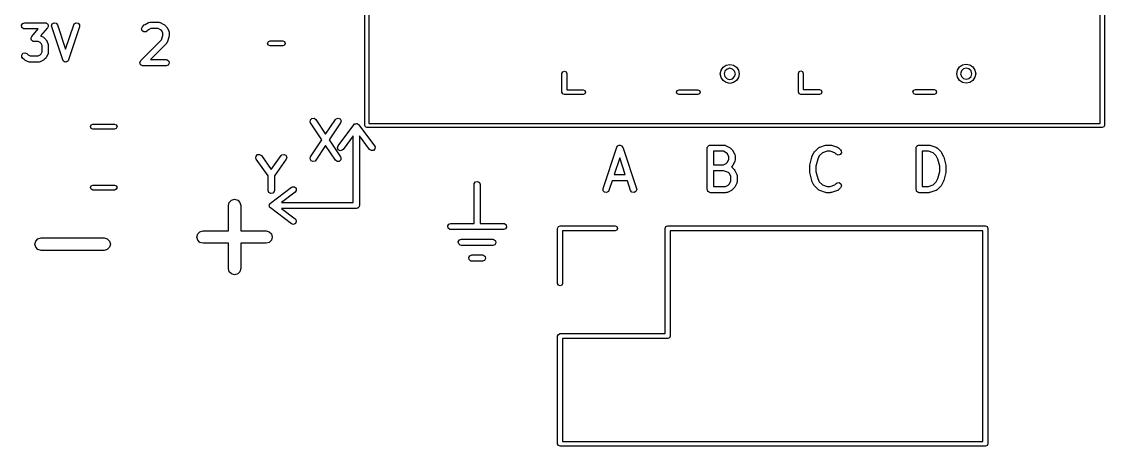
# Model space of a CAD drawing. Extents: x 128.3 to 155.1, y -62.5 to -34.4.
# Drawn here: x 128.94 to 155.12, y -62.48 to -52.23 of the extents above; entities that cross this region are included whole.
import ezdxf

# ---------------------------------------------------------------- set-up
doc = ezdxf.new("R2010")
doc.units = 0
doc.layers.add('BLACK', color=7, linetype='CONTINUOUS')

msp = doc.modelspace()

# ---------------------------------------------------------------- linework, layer by layer
at = {"layer": 'BLACK', "linetype": 'CONTINUOUS'}
for p, q in [((137.337, -34.4686), (137.337, -54.6886)), ((155.017, -54.6886), (155.017, -34.4686)), ((155.117, -34.4186), (155.117, -54.7386)), ((137.237, -54.7386), (137.237, -44.3248)), ((128.943, -52.3197), (128.968, -52.2752)), ((128.951, -52.3702), (128.943, -52.3197)), ((128.968, -52.2752), (129.016, -52.2577)), ((129.016, -52.2577), (129.512, -52.2577)), ((129.512, -52.2577), (129.523, -52.2597)), ((129.523, -52.2597), (129.526, -52.2591)), ((129.526, -52.2591), (129.529, -52.2607)), ((129.529, -52.2607), (129.537, -52.2622)), ((129.537, -52.2622), (129.553, -52.2752)), ((129.553, -52.2752), (129.57, -52.2857)), ((129.57, -52.2857), (129.572, -52.2913)), ((129.572, -52.2913), (129.577, -52.2952)), ((129.585, -52.3457), (129.575, -52.3632)), ((129.577, -52.2952), (129.58, -52.3151)), ((129.58, -52.3151), (129.587, -52.3342)), ((129.587, -52.3342), (129.584, -52.3398)), ((129.584, -52.3398), (129.585, -52.3457)), ((129.665, -52.3306), (129.684, -52.2829)), ((129.669, -52.3564), (129.665, -52.3306)), ((129.684, -52.2829), (129.729, -52.2585)), ((129.729, -52.2585), (129.779, -52.2688)), ((129.779, -52.2688), (129.811, -52.309)), ((129.811, -52.309), (130.007, -52.8955)), ((130.007, -52.8955), (130.202, -52.309)), ((130.202, -52.309), (130.215, -52.2861)), ((130.215, -52.2861), (130.258, -52.2592)), ((130.258, -52.2592), (130.309, -52.2667)), ((130.309, -52.2667), (130.343, -52.3051)), ((130.343, -52.3051), (130.345, -52.3564)), ((131.865, -52.3547), (131.908, -52.3119)), ((131.908, -52.3119), (131.927, -52.299)), ((131.927, -52.299), (131.928, -52.2978)), ((131.928, -52.2978), (132.013, -52.255)), ((132.013, -52.255), (132.038, -52.2475)), ((132.038, -52.2475), (132.043, -52.2486)), ((132.043, -52.2486), (132.047, -52.2471)), ((132.047, -52.2471), (132.261, -52.2471)), ((132.261, -52.2471), (132.287, -52.2516)), ((132.287, -52.2516), (132.29, -52.2545)), ((132.29, -52.2545), (132.295, -52.255)), ((132.295, -52.255), (132.38, -52.2978)), ((132.38, -52.2978), (132.398, -52.3112)), ((132.398, -52.3112), (132.4, -52.3119)), ((132.4, -52.3119), (132.443, -52.3547)), ((128.991, -52.4032), (128.951, -52.3702)), ((129.016, -52.4077), (128.991, -52.4032)), ((129.346, -52.4077), (129.016, -52.4077)), ((129.171, -52.6244), (129.181, -52.6069)), ((129.181, -52.6069), (129.188, -52.5881)), ((129.188, -52.5881), (129.346, -52.4077)), ((129.568, -52.3821), (129.4, -52.574)), ((129.4, -52.574), (129.469, -52.6085)), ((129.469, -52.6085), (129.487, -52.6218)), ((129.575, -52.3632), (129.568, -52.3821)), ((129.936, -53.1564), (129.669, -52.3564)), ((130.345, -52.3564), (130.078, -53.1564)), ((131.844, -52.4012), (131.865, -52.3547)), ((131.857, -52.4508), (131.844, -52.4012)), ((131.899, -52.4802), (131.857, -52.4508)), ((131.95, -52.4757), (131.899, -52.4802)), ((131.971, -52.4608), (131.95, -52.4757)), ((132.006, -52.4266), (131.971, -52.4608)), ((132.065, -52.3971), (132.006, -52.4266)), ((132.243, -52.3971), (132.065, -52.3971)), ((132.302, -52.4266), (132.243, -52.3971)), ((132.328, -52.4522), (132.302, -52.4266)), ((132.324, -52.6673), (132.358, -52.567)), ((132.358, -52.5112), (132.328, -52.4522)), ((132.358, -52.567), (132.358, -52.5112)), ((132.443, -52.3547), (132.456, -52.3731)), ((132.456, -52.3731), (132.457, -52.3742)), ((132.457, -52.3742), (132.5, -52.4599)), ((132.504, -52.6029), (132.461, -52.7315)), ((132.5, -52.4599), (132.507, -52.4849)), ((132.508, -52.5792), (132.504, -52.6013)), ((132.504, -52.6013), (132.504, -52.6029)), ((132.507, -52.4849), (132.506, -52.4893)), ((132.506, -52.4893), (132.508, -52.4935)), ((132.508, -52.4935), (132.508, -52.5792)), ((129.17, -52.6359), (129.172, -52.6303)), ((129.176, -52.655), (129.17, -52.6359)), ((129.172, -52.6303), (129.171, -52.6244)), ((129.18, -52.675), (129.176, -52.655)), ((129.185, -52.6788), (129.18, -52.675)), ((129.187, -52.6845), (129.185, -52.6788)), ((129.204, -52.6949), (129.187, -52.6845)), ((129.219, -52.7079), (129.204, -52.6949)), ((129.228, -52.7094), (129.219, -52.7079)), ((129.23, -52.711), (129.228, -52.7094)), ((129.234, -52.7105), (129.23, -52.711)), ((129.245, -52.7125), (129.234, -52.7105)), ((129.342, -52.7125), (129.245, -52.7125)), ((129.391, -52.7372), (129.342, -52.7125)), ((129.412, -52.7581), (129.391, -52.7372)), ((129.437, -52.8075), (129.412, -52.7581)), ((129.437, -52.9626), (129.437, -52.8075)), ((129.487, -52.6218), (129.488, -52.6225)), ((129.488, -52.6225), (129.527, -52.6606)), ((129.527, -52.6606), (129.539, -52.679)), ((129.539, -52.679), (129.541, -52.6801)), ((129.541, -52.6801), (129.579, -52.7563)), ((129.579, -52.7563), (129.586, -52.7813)), ((129.586, -52.7813), (129.585, -52.7856)), ((129.585, -52.7856), (129.587, -52.7898)), ((129.587, -52.7898), (129.587, -52.9803)), ((131.822, -53.169), (132.324, -52.6673)), ((132.443, -52.7608), (132.057, -53.1471)), ((132.445, -52.7567), (132.443, -52.7608)), ((132.448, -52.7544), (132.445, -52.7567)), ((132.461, -52.7315), (132.448, -52.7544)), ((134.889, -52.7548), (134.907, -52.7124)), ((134.907, -52.7972), (134.889, -52.7548)), ((134.907, -52.7124), (134.949, -52.6948)), ((134.949, -52.8148), (134.907, -52.7972)), ((134.949, -52.6948), (135.256, -52.6948)), ((135.256, -52.8148), (134.949, -52.8148)), ((135.256, -52.6948), (135.299, -52.7124)), ((135.299, -52.7972), (135.256, -52.8148)), ((135.299, -52.7124), (135.316, -52.7548)), ((135.316, -52.7548), (135.299, -52.7972)), ((128.944, -53.0371), (128.973, -52.9951)), ((128.948, -53.0882), (128.944, -53.0371)), ((128.963, -53.1095), (128.948, -53.0882)), ((129.001, -53.1476), (128.963, -53.1095)), ((128.973, -52.9951), (129.023, -52.9818)), ((129.023, -52.9818), (129.069, -53.0035)), ((129.069, -53.0035), (129.099, -53.033)), ((129.099, -53.033), (129.148, -53.0577)), ((129.148, -53.0577), (129.342, -53.0577)), ((129.342, -53.0577), (129.391, -53.033)), ((129.391, -53.033), (129.412, -53.0121)), ((129.412, -53.0121), (129.437, -52.9626)), ((129.527, -53.1095), (129.488, -53.1476)), ((129.541, -53.09), (129.527, -53.1081)), ((129.527, -53.1081), (129.527, -53.1095)), ((129.579, -53.0139), (129.541, -53.09)), ((129.582, -53.006), (129.579, -53.0094)), ((129.579, -53.0094), (129.579, -53.0139)), ((129.587, -52.9803), (129.582, -53.006)), ((129.003, -53.1483), (129.001, -53.1476)), ((129.021, -53.1617), (129.003, -53.1483)), ((129.097, -53.1998), (129.021, -53.1617)), ((129.102, -53.2003), (129.097, -53.1998)), ((129.105, -53.2032), (129.102, -53.2003)), ((129.131, -53.2077), (129.105, -53.2032)), ((129.359, -53.2077), (129.131, -53.2077)), ((129.363, -53.2062), (129.359, -53.2077)), ((129.368, -53.2072), (129.363, -53.2062)), ((129.393, -53.1998), (129.368, -53.2072)), ((129.469, -53.1617), (129.393, -53.1998)), ((129.47, -53.1605), (129.469, -53.1617)), ((129.488, -53.1476), (129.47, -53.1605)), ((129.937, -53.1581), (129.936, -53.1564)), ((129.937, -53.1603), (129.937, -53.1581)), ((129.953, -53.178), (129.937, -53.1603)), ((129.968, -53.1966), (129.953, -53.178)), ((129.97, -53.197), (129.968, -53.1966)), ((129.971, -53.1986), (129.97, -53.197)), ((129.995, -53.2021), (129.971, -53.1986)), ((130.018, -53.2069), (129.995, -53.2021)), ((130.02, -53.2059), (130.018, -53.2069)), ((130.022, -53.2062), (130.02, -53.2059)), ((130.042, -53.1938), (130.022, -53.2062)), ((130.063, -53.1825), (130.042, -53.1938)), ((130.064, -53.1804), (130.063, -53.1825)), ((130.066, -53.1793), (130.064, -53.1804)), ((130.078, -53.1564), (130.066, -53.1793)), ((131.801, -53.2155), (131.802, -53.2124)), ((131.807, -53.2373), (131.801, -53.2155)), ((131.802, -53.209), (131.813, -53.1895)), ((131.802, -53.2124), (131.802, -53.209)), ((131.811, -53.2596), (131.807, -53.2373)), ((131.813, -53.2618), (131.811, -53.2596)), ((131.813, -53.1895), (131.822, -53.169)), ((131.814, -53.2651), (131.813, -53.2618)), ((131.833, -53.278), (131.814, -53.2651)), ((131.85, -53.2925), (131.833, -53.278)), ((131.854, -53.2933), (131.85, -53.2925)), ((131.856, -53.2945), (131.854, -53.2933)), ((131.859, -53.2942), (131.856, -53.2945)), ((131.875, -53.2971), (131.859, -53.2942)), ((132.433, -53.2971), (131.875, -53.2971)), ((132.057, -53.1471), (132.433, -53.1471)), ((132.433, -53.1471), (132.458, -53.1516)), ((132.481, -53.2795), (132.433, -53.2971)), ((132.458, -53.1516), (132.498, -53.1846)), ((132.506, -53.2351), (132.481, -53.2795)), ((132.498, -53.1846), (132.506, -53.2351)), ((145.85, -53.4039), (145.9, -53.3294)), ((145.9, -53.3294), (145.975, -53.2797)), ((145.996, -53.3756), (145.946, -53.4247)), ((145.975, -53.2797), (146.063, -53.2622)), ((146.063, -53.3576), (145.996, -53.3756)), ((146.063, -53.2622), (146.15, -53.2797)), ((146.13, -53.3756), (146.063, -53.3576)), ((146.179, -53.4247), (146.13, -53.3756)), ((146.15, -53.2797), (146.225, -53.3294)), ((146.225, -53.3294), (146.275, -53.4039)), ((151.565, -53.3995), (151.615, -53.325)), ((151.615, -53.325), (151.69, -53.2752)), ((151.711, -53.3712), (151.661, -53.4203)), ((151.69, -53.2752), (151.778, -53.2578)), ((151.778, -53.3532), (151.711, -53.3712)), ((151.778, -53.2578), (151.865, -53.2752)), ((151.845, -53.3712), (151.778, -53.3532)), ((151.894, -53.4203), (151.845, -53.3712)), ((151.865, -53.2752), (151.94, -53.325)), ((151.94, -53.325), (151.99, -53.3995)), ((142.005, -53.4834), (142.023, -53.441)), ((142.005, -53.9334), (142.005, -53.4834)), ((142.023, -53.441), (142.065, -53.4234)), ((142.065, -53.4234), (142.107, -53.441)), ((142.107, -53.441), (142.125, -53.4834)), ((142.125, -53.4834), (142.125, -53.8734)), ((145.833, -53.4918), (145.85, -53.4039)), ((145.85, -53.5797), (145.833, -53.4918)), ((145.9, -53.6542), (145.85, -53.5797)), ((145.975, -53.7039), (145.9, -53.6542)), ((145.946, -53.4247), (145.928, -53.4918)), ((145.928, -53.4918), (145.946, -53.5589)), ((145.946, -53.5589), (145.996, -53.608)), ((145.996, -53.608), (146.063, -53.626)), ((146.063, -53.626), (146.13, -53.608)), ((146.13, -53.608), (146.179, -53.5589)), ((146.225, -53.6542), (146.15, -53.7039)), ((146.197, -53.4918), (146.179, -53.4247)), ((146.179, -53.5589), (146.197, -53.4918)), ((146.275, -53.5797), (146.225, -53.6542)), ((146.275, -53.4039), (146.292, -53.4918)), ((146.292, -53.4918), (146.275, -53.5797)), ((147.72, -53.479), (147.738, -53.4365)), ((147.72, -53.929), (147.72, -53.479)), ((147.738, -53.4365), (147.78, -53.419)), ((147.78, -53.419), (147.822, -53.4365)), ((147.822, -53.4365), (147.84, -53.479)), ((147.84, -53.479), (147.84, -53.869)), ((151.548, -53.4874), (151.565, -53.3995)), ((151.565, -53.5752), (151.548, -53.4874)), ((151.615, -53.6497), (151.565, -53.5752)), ((151.69, -53.6995), (151.615, -53.6497)), ((151.661, -53.4203), (151.643, -53.4874)), ((151.643, -53.4874), (151.661, -53.5545)), ((151.661, -53.5545), (151.711, -53.6036)), ((151.711, -53.6036), (151.778, -53.6216)), ((151.778, -53.6216), (151.845, -53.6036)), ((151.845, -53.6036), (151.894, -53.5545)), ((151.94, -53.6497), (151.865, -53.6995)), ((151.912, -53.4874), (151.894, -53.4203)), ((151.894, -53.5545), (151.912, -53.4874)), ((151.99, -53.5752), (151.94, -53.6497)), ((151.99, -53.3995), (152.007, -53.4874)), ((152.007, -53.4874), (151.99, -53.5752)), ((142.125, -53.8734), (142.515, -53.8734)), ((142.515, -53.8734), (142.557, -53.891)), ((142.557, -53.891), (142.575, -53.9334)), ((144.775, -53.9334), (144.793, -53.891)), ((144.793, -53.891), (144.835, -53.8734)), ((144.835, -53.8734), (145.285, -53.8734)), ((145.285, -53.8734), (145.327, -53.891)), ((145.327, -53.891), (145.345, -53.9334)), ((146.063, -53.7214), (145.975, -53.7039)), ((146.15, -53.7039), (146.063, -53.7214)), ((147.84, -53.869), (148.23, -53.869)), ((148.23, -53.869), (148.272, -53.8865)), ((148.272, -53.8865), (148.29, -53.929)), ((150.49, -53.929), (150.508, -53.8865)), ((150.508, -53.8865), (150.55, -53.869)), ((150.55, -53.869), (151, -53.869)), ((151, -53.869), (151.042, -53.8865)), ((151.042, -53.8865), (151.06, -53.929)), ((151.778, -53.717), (151.69, -53.6995)), ((151.865, -53.6995), (151.778, -53.717)), ((142.023, -53.9758), (142.005, -53.9334)), ((142.065, -53.9934), (142.023, -53.9758)), ((142.515, -53.9934), (142.065, -53.9934)), ((142.557, -53.9758), (142.515, -53.9934)), ((142.575, -53.9334), (142.557, -53.9758)), ((144.793, -53.9758), (144.775, -53.9334)), ((144.835, -53.9934), (144.793, -53.9758)), ((145.285, -53.9934), (144.835, -53.9934)), ((145.327, -53.9758), (145.285, -53.9934)), ((145.345, -53.9334), (145.327, -53.9758)), ((147.738, -53.9714), (147.72, -53.929)), ((147.78, -53.989), (147.738, -53.9714)), ((148.23, -53.989), (147.78, -53.989)), ((148.272, -53.9714), (148.23, -53.989)), ((148.29, -53.929), (148.272, -53.9714)), ((150.508, -53.9714), (150.49, -53.929)), ((150.55, -53.989), (150.508, -53.9714)), ((151, -53.989), (150.55, -53.989)), ((151.042, -53.9714), (151, -53.989)), ((151.06, -53.929), (151.042, -53.9714)), ((135.917, -54.6528), (135.923, -54.6018)), ((135.928, -54.6767), (135.917, -54.6528)), ((135.923, -54.6018), (135.96, -54.5664)), ((136.2, -55.0851), (135.928, -54.6767)), ((135.96, -54.5664), (136.011, -54.5631)), ((136.011, -54.5631), (136.053, -54.5935)), ((136.053, -54.5935), (136.29, -54.9498)), ((136.29, -54.9498), (136.528, -54.5935)), ((136.653, -54.6767), (136.38, -55.0851)), ((136.528, -54.5935), (136.546, -54.5746)), ((136.546, -54.5746), (136.595, -54.5602)), ((136.595, -54.5602), (136.642, -54.5808)), ((136.642, -54.5808), (136.665, -54.6268)), ((136.665, -54.6268), (136.653, -54.6767)), ((136.973, -54.719), (136.992, -54.7012)), ((136.992, -54.7012), (136.994, -54.7007)), ((136.994, -54.7007), (136.995, -54.699)), ((136.995, -54.699), (136.998, -54.6987)), ((136.998, -54.6987), (136.999, -54.6971)), ((136.999, -54.6971), (137.021, -54.6945)), ((137.021, -54.6945), (137.042, -54.6895)), ((137.042, -54.6895), (137.044, -54.6905)), ((137.044, -54.6905), (137.046, -54.6901)), ((137.046, -54.6901), (137.048, -54.6912)), ((137.048, -54.6912), (137.05, -54.691)), ((137.05, -54.691), (137.068, -54.7029)), ((137.068, -54.7029), (137.088, -54.7127)), ((137.337, -54.6886), (155.017, -54.6886)), ((130.606, -54.7656), (130.623, -54.7232)), ((130.623, -54.808), (130.606, -54.7656)), ((130.623, -54.7232), (130.666, -54.7056)), ((130.666, -54.8256), (130.623, -54.808)), ((130.666, -54.7056), (131.188, -54.7056)), ((131.188, -54.8256), (130.666, -54.8256)), ((131.188, -54.7056), (131.23, -54.7232)), ((131.23, -54.808), (131.188, -54.8256)), ((131.23, -54.7232), (131.248, -54.7656)), ((131.248, -54.7656), (131.23, -54.808)), ((136.592, -55.227), (136.973, -54.719)), ((137.088, -54.7127), (137.089, -54.7147)), ((137.089, -54.7147), (137.09, -54.7158)), ((137.09, -54.7158), (137.091, -54.7178)), ((137.091, -54.7178), (137.093, -54.719)), ((137.093, -54.719), (137.474, -55.227)), ((137.252, -54.774), (137.237, -54.7386)), ((137.287, -54.7886), (137.252, -54.774)), ((155.067, -54.7886), (137.287, -54.7886)), ((155.102, -54.774), (155.067, -54.7886)), ((155.117, -54.7386), (155.102, -54.774)), ((135.928, -55.4935), (136.2, -55.0851)), ((136.29, -55.2203), (136.053, -55.5767)), ((136.528, -55.5767), (136.29, -55.2203)), ((136.38, -55.0851), (136.653, -55.4935)), ((136.577, -55.2761), (136.592, -55.227)), ((136.958, -54.989), (136.712, -55.317)), ((136.958, -56.594), (136.958, -54.989)), ((137.354, -55.317), (137.108, -54.989)), ((137.108, -54.989), (137.108, -56.669)), ((137.474, -55.227), (137.486, -55.2502)), ((143.346, -55.2351), (143.367, -55.2238)), ((143.367, -55.2238), (143.387, -55.2113)), ((143.387, -55.2113), (143.389, -55.2117)), ((143.389, -55.2117), (143.391, -55.2106)), ((143.391, -55.2106), (143.414, -55.2154)), ((143.414, -55.2154), (143.438, -55.2189)), ((143.438, -55.2189), (143.439, -55.2205)), ((143.439, -55.2205), (143.442, -55.2209)), ((143.442, -55.2209), (143.456, -55.2395)), ((145.545, -55.2274), (145.551, -55.2251)), ((145.551, -55.2251), (145.555, -55.2199)), ((145.555, -55.2199), (145.574, -55.2165)), ((145.574, -55.2165), (145.593, -55.2098)), ((145.593, -55.2098), (145.926, -55.2098)), ((145.926, -55.2098), (145.952, -55.2143)), ((145.952, -55.2143), (145.955, -55.2172)), ((145.955, -55.2172), (145.96, -55.2177)), ((145.96, -55.2177), (146.055, -55.2654)), ((148.236, -55.2613), (148.379, -55.2137)), ((148.379, -55.2137), (148.401, -55.2104)), ((148.401, -55.2104), (148.402, -55.2098)), ((148.402, -55.2098), (148.497, -55.2098)), ((148.497, -55.2098), (148.52, -55.2137)), ((148.52, -55.2137), (148.521, -55.2137)), ((148.521, -55.2137), (148.664, -55.2613)), ((150.592, -55.2274), (150.599, -55.2251)), ((150.599, -55.2251), (150.603, -55.2199)), ((150.603, -55.2199), (150.622, -55.2165)), ((150.622, -55.2165), (150.64, -55.2098)), ((150.64, -55.2098), (150.878, -55.2098)), ((150.878, -55.2098), (150.901, -55.2137)), ((150.901, -55.2137), (150.902, -55.2137)), ((150.902, -55.2137), (151.045, -55.2613)), ((134.605, -55.5295), (134.609, -55.4783)), ((134.609, -55.4783), (134.645, -55.4417)), ((134.645, -55.4417), (134.696, -55.4367)), ((134.696, -55.4367), (134.738, -55.4656)), ((134.738, -55.4656), (134.977, -55.7995)), ((134.977, -55.7995), (135.216, -55.4656)), ((135.216, -55.4656), (135.235, -55.4474)), ((135.235, -55.4474), (135.285, -55.4347)), ((135.285, -55.4347), (135.331, -55.4568)), ((135.331, -55.4568), (135.352, -55.5035)), ((136.597, -55.3233), (136.577, -55.2761)), ((136.643, -55.3465), (136.597, -55.3233)), ((136.693, -55.3348), (136.643, -55.3465)), ((136.712, -55.317), (136.693, -55.3348)), ((137.397, -55.345), (137.354, -55.317)), ((137.448, -55.3389), (137.397, -55.345)), ((137.483, -55.3015), (137.448, -55.3389)), ((137.486, -55.2502), (137.483, -55.3015)), ((142.998, -56.2611), (143.331, -55.2611)), ((143.331, -55.2611), (143.344, -55.2382)), ((143.344, -55.2382), (143.345, -55.2371)), ((143.345, -55.2371), (143.346, -55.2351)), ((143.456, -55.2395), (143.472, -55.2573)), ((143.472, -55.2573), (143.472, -55.2594)), ((143.472, -55.2594), (143.473, -55.2611)), ((143.473, -55.2611), (143.807, -56.2611)), ((145.518, -55.2848), (145.519, -55.2751)), ((145.518, -56.2848), (145.518, -55.2848)), ((145.519, -55.2718), (145.521, -55.2689)), ((145.519, -55.2751), (145.519, -55.2718)), ((145.521, -55.2689), (145.522, -55.2592)), ((145.522, -55.2592), (145.535, -55.2442)), ((145.535, -55.2442), (145.545, -55.2274)), ((145.908, -55.3598), (145.668, -55.3598)), ((145.668, -55.3598), (145.668, -55.686)), ((145.977, -55.3941), (145.908, -55.3598)), ((146.007, -55.4245), (145.977, -55.3941)), ((146.042, -55.493), (146.007, -55.4245)), ((146.055, -55.2654), (146.073, -55.2787)), ((146.073, -55.2787), (146.074, -55.2794)), ((146.074, -55.2794), (146.122, -55.327)), ((146.122, -55.327), (146.135, -55.3454)), ((146.135, -55.3454), (146.136, -55.3465)), ((146.136, -55.3465), (146.184, -55.4418)), ((146.184, -55.4418), (146.191, -55.4667)), ((146.191, -55.4667), (146.19, -55.4711)), ((146.19, -55.4711), (146.192, -55.4753)), ((146.192, -55.4753), (146.192, -55.5705)), ((148.049, -55.4894), (148.097, -55.3941)), ((148.097, -55.3941), (148.11, -55.3761)), ((148.11, -55.3761), (148.111, -55.3746)), ((148.111, -55.3746), (148.206, -55.2794)), ((148.226, -55.4721), (148.187, -55.5491)), ((148.206, -55.2794), (148.228, -55.2645)), ((148.3, -55.398), (148.226, -55.4721)), ((148.228, -55.2645), (148.232, -55.2641)), ((148.232, -55.2641), (148.236, -55.2613)), ((148.414, -55.3598), (148.3, -55.398)), ((148.485, -55.3598), (148.414, -55.3598)), ((148.6, -55.398), (148.485, -55.3598)), ((148.635, -55.4331), (148.6, -55.398)), ((148.681, -55.4548), (148.635, -55.4331)), ((148.664, -55.2613), (148.687, -55.2737)), ((148.731, -55.4415), (148.681, -55.4548)), ((148.687, -55.2737), (148.689, -55.2775)), ((148.689, -55.2775), (148.693, -55.2794)), ((148.693, -55.2794), (148.741, -55.327)), ((148.76, -55.3995), (148.731, -55.4415)), ((148.741, -55.327), (148.756, -55.3484)), ((148.756, -55.3484), (148.76, -55.3995)), ((150.565, -55.2848), (150.567, -55.2751)), ((150.565, -56.2848), (150.565, -55.2848)), ((150.566, -55.2718), (150.568, -55.2689)), ((150.567, -55.2751), (150.566, -55.2718)), ((150.568, -55.2689), (150.57, -55.2592)), ((150.57, -55.2592), (150.582, -55.2442)), ((150.582, -55.2442), (150.592, -55.2274)), ((150.866, -55.3598), (150.715, -55.3598)), ((150.715, -55.3598), (150.715, -56.2098)), ((150.981, -55.398), (150.866, -55.3598)), ((151.055, -55.4721), (150.981, -55.398)), ((151.045, -55.2613), (151.068, -55.2737)), ((151.093, -55.5491), (151.055, -55.4721)), ((151.068, -55.2737), (151.07, -55.2775)), ((151.07, -55.2775), (151.074, -55.2794)), ((151.074, -55.2794), (151.17, -55.3746)), ((151.17, -55.3746), (151.182, -55.393)), ((151.182, -55.393), (151.184, -55.3941)), ((151.184, -55.3941), (151.231, -55.4894)), ((134.616, -55.553), (134.605, -55.5295)), ((134.902, -55.9524), (134.616, -55.553)), ((135.338, -55.553), (135.052, -55.9524)), ((135.352, -55.5035), (135.338, -55.553)), ((135.916, -55.5433), (135.928, -55.4935)), ((135.938, -55.5893), (135.916, -55.5433)), ((135.985, -55.6099), (135.938, -55.5893)), ((136.035, -55.5955), (135.985, -55.6099)), ((136.053, -55.5767), (136.035, -55.5955)), ((136.569, -55.607), (136.528, -55.5767)), ((136.62, -55.6037), (136.569, -55.607)), ((136.657, -55.5683), (136.62, -55.6037)), ((136.653, -55.4935), (136.663, -55.5173)), ((136.663, -55.5173), (136.657, -55.5683)), ((143.402, -55.522), (143.268, -55.9241)), ((143.536, -55.9241), (143.402, -55.522)), ((145.668, -55.686), (145.908, -55.686)), ((145.908, -55.686), (145.977, -55.6518)), ((145.977, -55.6518), (146.007, -55.6213)), ((146.007, -55.6213), (146.042, -55.5528)), ((146.042, -55.5528), (146.042, -55.493)), ((146.122, -55.7188), (146.1, -55.7412)), ((146.1, -55.7412), (146.116, -55.7499)), ((146.116, -55.7499), (146.118, -55.7537)), ((146.123, -55.7173), (146.122, -55.7188)), ((146.136, -55.6993), (146.123, -55.7173)), ((146.184, -55.6041), (146.136, -55.6993)), ((146.187, -55.5962), (146.184, -55.5996)), ((146.184, -55.5996), (146.184, -55.6041)), ((146.192, -55.5705), (146.187, -55.5962)), ((147.994, -55.7134), (147.997, -55.6986)), ((147.994, -55.8562), (147.994, -55.7134)), ((147.996, -55.6952), (148.044, -55.5047)), ((147.997, -55.6986), (147.996, -55.6952)), ((148.044, -55.5047), (148.049, -55.4929)), ((148.049, -55.4929), (148.049, -55.4894)), ((148.187, -55.5491), (148.144, -55.7226)), ((148.144, -55.7226), (148.144, -55.847)), ((151.137, -55.7226), (151.093, -55.5491)), ((151.137, -55.847), (151.137, -55.7226)), ((151.231, -55.4894), (151.235, -55.5018)), ((151.235, -55.5018), (151.237, -55.5047)), ((151.237, -55.5047), (151.285, -55.6952)), ((151.285, -55.6952), (151.286, -55.7101)), ((151.286, -55.7101), (151.287, -55.7134)), ((151.287, -55.7134), (151.287, -55.8562)), ((134.902, -56.3093), (134.902, -55.9524)), ((135.052, -55.9524), (135.052, -56.3093)), ((143.268, -55.9241), (143.536, -55.9241)), ((145.914, -55.836), (145.668, -55.836)), ((145.668, -55.836), (145.668, -56.2098)), ((146.028, -55.8742), (145.914, -55.836)), ((146.055, -55.9007), (146.028, -55.8742)), ((146.089, -55.9692), (146.055, -55.9007)), ((146.089, -56.0766), (146.089, -55.9692)), ((146.118, -55.7537), (146.122, -55.7556)), ((146.122, -55.7556), (146.17, -55.8032)), ((146.17, -55.8032), (146.182, -55.8216)), ((146.182, -55.8216), (146.184, -55.8227)), ((146.184, -55.8227), (146.231, -55.9179)), ((146.231, -55.9179), (146.239, -55.9429)), ((146.239, -55.9429), (146.238, -55.9473)), ((146.238, -55.9473), (146.239, -55.9515)), ((146.239, -55.9515), (146.239, -56.0943)), ((147.995, -55.8595), (147.994, -55.8562)), ((147.996, -55.8744), (147.995, -55.8595)), ((148.044, -56.0649), (147.996, -55.8744)), ((148.144, -55.847), (148.187, -56.0205)), ((151.093, -56.0205), (151.137, -55.847)), ((151.285, -55.8744), (151.237, -56.0649)), ((151.287, -55.8562), (151.284, -55.871)), ((151.284, -55.871), (151.285, -55.8744)), ((130.606, -56.2356), (130.623, -56.1932)), ((130.623, -56.278), (130.606, -56.2356)), ((130.623, -56.1932), (130.666, -56.1756)), ((130.666, -56.1756), (131.188, -56.1756)), ((131.188, -56.1756), (131.23, -56.1932)), ((131.23, -56.1932), (131.248, -56.2356)), ((131.248, -56.2356), (131.23, -56.278)), ((134.956, -56.609), (135.464, -56.228)), ((135.464, -56.228), (135.487, -56.2162)), ((135.487, -56.2162), (135.538, -56.219)), ((135.538, -56.219), (135.576, -56.2541)), ((135.576, -56.2541), (135.582, -56.305)), ((139.879, -56.161), (139.884, -56.1353)), ((139.879, -57.102), (139.879, -56.161)), ((139.884, -56.1353), (139.916, -56.096)), ((139.916, -56.096), (139.967, -56.0871)), ((139.967, -56.0871), (140.011, -56.1128)), ((140.011, -56.1128), (140.029, -56.161)), ((140.029, -56.161), (140.029, -57.102)), ((142.999, -56.3124), (142.998, -56.2611)), ((143.218, -56.0741), (143.14, -56.3085)), ((143.586, -56.0741), (143.218, -56.0741)), ((143.664, -56.3085), (143.586, -56.0741)), ((143.807, -56.2611), (143.811, -56.2869)), ((145.668, -56.2098), (145.956, -56.2098)), ((145.956, -56.2098), (146.024, -56.1756)), ((146.024, -56.1756), (146.055, -56.1452)), ((146.055, -56.1452), (146.089, -56.0766)), ((146.17, -56.2426), (146.122, -56.2902)), ((146.184, -56.2231), (146.17, -56.2411)), ((146.17, -56.2411), (146.17, -56.2426)), ((146.231, -56.1279), (146.184, -56.2231)), ((146.232, -56.1234), (146.231, -56.1279)), ((146.235, -56.12), (146.232, -56.1234)), ((146.239, -56.0943), (146.235, -56.12)), ((148.046, -56.0679), (148.044, -56.0649)), ((148.049, -56.0803), (148.046, -56.0679)), ((148.097, -56.1755), (148.049, -56.0803)), ((148.098, -56.1766), (148.097, -56.1755)), ((148.111, -56.195), (148.098, -56.1766)), ((148.206, -56.2902), (148.111, -56.195)), ((148.187, -56.0205), (148.226, -56.0975)), ((148.226, -56.0975), (148.3, -56.1716)), ((148.3, -56.1716), (148.414, -56.2098)), ((148.414, -56.2098), (148.485, -56.2098)), ((148.485, -56.2098), (148.6, -56.1716)), ((148.6, -56.1716), (148.635, -56.1365)), ((148.635, -56.1365), (148.656, -56.1216)), ((148.656, -56.1216), (148.707, -56.1171)), ((148.741, -56.2426), (148.693, -56.2902)), ((148.707, -56.1171), (148.749, -56.1466)), ((148.763, -56.1961), (148.741, -56.2426)), ((148.749, -56.1466), (148.763, -56.1961)), ((150.715, -56.2098), (150.866, -56.2098)), ((150.866, -56.2098), (150.981, -56.1716)), ((150.981, -56.1716), (151.055, -56.0975)), ((151.055, -56.0975), (151.093, -56.0205)), ((151.17, -56.195), (151.074, -56.2902)), ((151.184, -56.1755), (151.17, -56.1935)), ((151.17, -56.1935), (151.17, -56.195)), ((151.231, -56.0803), (151.184, -56.1755)), ((151.232, -56.0767), (151.231, -56.0803)), ((151.237, -56.0649), (151.232, -56.0767)), ((130.666, -56.2956), (130.623, -56.278)), ((131.188, -56.2956), (130.666, -56.2956)), ((131.23, -56.278), (131.188, -56.2956)), ((134.016, -56.5392), (134.091, -56.5191)), ((134.091, -56.5191), (134.166, -56.5392)), ((134.92, -56.3575), (134.902, -56.3093)), ((134.964, -56.3832), (134.92, -56.3575)), ((135.015, -56.3742), (134.964, -56.3832)), ((135.048, -56.3349), (135.015, -56.3742)), ((135.052, -56.3093), (135.048, -56.3349)), ((135.554, -56.348), (135.226, -56.594)), ((135.582, -56.305), (135.554, -56.348)), ((143.033, -56.3508), (142.999, -56.3124)), ((143.084, -56.3583), (143.033, -56.3508)), ((143.128, -56.3314), (143.084, -56.3583)), ((143.14, -56.3085), (143.128, -56.3314)), ((143.696, -56.3487), (143.664, -56.3085)), ((143.747, -56.359), (143.696, -56.3487)), ((143.792, -56.3346), (143.747, -56.359)), ((143.811, -56.2869), (143.792, -56.3346)), ((145.524, -56.3031), (145.518, -56.2848)), ((145.528, -56.3223), (145.524, -56.3031)), ((145.533, -56.3267), (145.528, -56.3223)), ((145.535, -56.333), (145.533, -56.3267)), ((145.552, -56.3428), (145.535, -56.333)), ((145.567, -56.3553), (145.552, -56.3428)), ((145.577, -56.357), (145.567, -56.3553)), ((145.58, -56.3587), (145.577, -56.357)), ((145.583, -56.3581), (145.58, -56.3587)), ((145.593, -56.3598), (145.583, -56.3581)), ((145.974, -56.3598), (145.593, -56.3598)), ((145.978, -56.3583), (145.974, -56.3598)), ((145.982, -56.3593), (145.978, -56.3583)), ((146.007, -56.3519), (145.982, -56.3593)), ((146.102, -56.3043), (146.007, -56.3519)), ((146.104, -56.3031), (146.102, -56.3043)), ((146.122, -56.2902), (146.104, -56.3031)), ((148.21, -56.2921), (148.206, -56.2902)), ((148.213, -56.2959), (148.21, -56.2921)), ((148.236, -56.3084), (148.213, -56.2959)), ((148.379, -56.356), (148.236, -56.3084)), ((148.38, -56.3559), (148.379, -56.356)), ((148.402, -56.3598), (148.38, -56.3559)), ((148.497, -56.3598), (148.402, -56.3598)), ((148.499, -56.3593), (148.497, -56.3598)), ((148.521, -56.356), (148.499, -56.3593)), ((148.664, -56.3084), (148.521, -56.356)), ((148.668, -56.3056), (148.664, -56.3084)), ((148.672, -56.3052), (148.668, -56.3056)), ((148.693, -56.2902), (148.672, -56.3052)), ((150.572, -56.3031), (150.565, -56.2848)), ((150.575, -56.3223), (150.572, -56.3031)), ((150.581, -56.3267), (150.575, -56.3223)), ((150.583, -56.333), (150.581, -56.3267)), ((150.6, -56.3428), (150.583, -56.333)), ((150.615, -56.3553), (150.6, -56.3428)), ((150.624, -56.357), (150.615, -56.3553)), ((150.627, -56.3587), (150.624, -56.357)), ((150.631, -56.3581), (150.627, -56.3587)), ((150.64, -56.3598), (150.631, -56.3581)), ((150.878, -56.3598), (150.64, -56.3598)), ((150.88, -56.3593), (150.878, -56.3598)), ((150.902, -56.356), (150.88, -56.3593)), ((151.045, -56.3084), (150.902, -56.356)), ((151.049, -56.3056), (151.045, -56.3084)), ((151.053, -56.3052), (151.049, -56.3056)), ((151.074, -56.2902), (151.053, -56.3052)), ((133.941, -56.6691), (133.961, -56.5941)), ((133.941, -57.281), (133.941, -56.6691)), ((133.961, -56.5941), (134.016, -56.5392)), ((134.166, -56.5392), (134.221, -56.5941)), ((134.221, -56.5941), (134.241, -56.6691)), ((134.241, -56.6691), (134.241, -57.281)), ((134.927, -56.656), (134.928, -56.6541)), ((134.928, -56.6581), (134.927, -56.656)), ((134.927, -56.66), (134.928, -56.6581)), ((134.931, -56.6813), (134.927, -56.66)), ((134.928, -56.652), (134.94, -56.6337)), ((134.928, -56.6541), (134.928, -56.652)), ((134.934, -56.7029), (134.931, -56.6813)), ((134.936, -56.7044), (134.934, -56.7029)), ((134.936, -56.7065), (134.936, -56.7044)), ((134.938, -56.7079), (134.936, -56.7065)), ((134.938, -56.71), (134.938, -56.7079)), ((134.956, -56.729), (134.938, -56.71)), ((134.94, -56.6337), (134.95, -56.6143)), ((134.95, -56.6143), (134.952, -56.6134)), ((134.952, -56.6134), (134.953, -56.6115)), ((134.953, -56.6115), (134.955, -56.6108)), ((134.955, -56.6108), (134.956, -56.609)), ((135.464, -57.11), (134.956, -56.729)), ((135.226, -56.594), (136.958, -56.594)), ((137.033, -56.744), (135.226, -56.744)), ((135.226, -56.744), (135.554, -56.99)), ((137.051, -56.7373), (137.033, -56.744)), ((137.07, -56.734), (137.051, -56.7373)), ((137.075, -56.7288), (137.07, -56.734)), ((137.081, -56.7265), (137.075, -56.7288)), ((137.091, -56.7096), (137.081, -56.7265)), ((137.103, -56.6947), (137.091, -56.7096)), ((137.105, -56.6849), (137.103, -56.6947)), ((137.107, -56.682), (137.105, -56.6849)), ((137.108, -56.669), (137.106, -56.6787)), ((137.106, -56.6787), (137.107, -56.682)), ((135.554, -56.99), (135.572, -57.009)), ((135.583, -57.059), (135.56, -57.1047)), ((135.572, -57.009), (135.583, -57.059)), ((133.199, -57.356), (133.254, -57.3011)), ((133.254, -57.3011), (133.329, -57.281)), ((133.329, -57.281), (133.941, -57.281)), ((134.241, -57.281), (134.853, -57.281)), ((134.853, -57.281), (134.928, -57.3011)), ((134.928, -57.3011), (134.983, -57.356)), ((135.513, -57.1249), (135.464, -57.11)), ((135.56, -57.1047), (135.513, -57.1249)), ((139.245, -57.164), (139.271, -57.1195)), ((139.254, -57.2145), (139.245, -57.164)), ((139.293, -57.2475), (139.254, -57.2145)), ((139.271, -57.1195), (139.319, -57.102)), ((139.319, -57.252), (139.293, -57.2475)), ((139.319, -57.102), (139.879, -57.102)), ((140.589, -57.252), (139.319, -57.252)), ((140.029, -57.102), (140.589, -57.102)), ((140.589, -57.102), (140.615, -57.1065)), ((140.637, -57.2345), (140.589, -57.252)), ((140.615, -57.1065), (140.654, -57.1395)), ((140.663, -57.19), (140.637, -57.2345)), ((140.654, -57.1395), (140.663, -57.19)), ((141.901, -57.2224), (141.919, -57.18)), ((141.901, -58.5524), (141.901, -57.2224)), ((141.919, -57.18), (141.961, -57.1624)), ((141.961, -57.1624), (143.291, -57.1624)), ((143.291, -57.2824), (142.021, -57.2824)), ((142.021, -57.2824), (142.021, -58.5524)), ((143.291, -57.1624), (143.334, -57.18)), ((143.334, -57.2648), (143.291, -57.2824)), ((143.334, -57.18), (143.351, -57.2224)), ((143.351, -57.2224), (143.334, -57.2648)), ((144.501, -57.2224), (144.519, -57.18)), ((144.501, -59.7624), (144.501, -57.2224)), ((144.519, -57.18), (144.561, -57.1624)), ((144.561, -57.1624), (152.241, -57.1624)), ((144.621, -57.2824), (144.621, -59.8224)), ((152.181, -57.2824), (144.621, -57.2824)), ((152.181, -62.3624), (152.181, -57.2824)), ((152.241, -57.1624), (152.284, -57.18)), ((152.284, -57.18), (152.301, -57.2224)), ((152.301, -57.2224), (152.301, -62.4224)), ((129.263, -57.6025), (129.283, -57.5275)), ((129.283, -57.5275), (129.338, -57.4726)), ((129.338, -57.4726), (129.413, -57.4525)), ((129.413, -57.4525), (130.937, -57.4525)), ((130.937, -57.4525), (131.012, -57.4726)), ((131.012, -57.4726), (131.067, -57.5275)), ((131.067, -57.5275), (131.087, -57.6025)), ((133.179, -57.431), (133.199, -57.356)), ((133.199, -57.506), (133.179, -57.431)), ((133.254, -57.5609), (133.199, -57.506)), ((133.329, -57.581), (133.254, -57.5609)), ((133.941, -57.581), (133.329, -57.581)), ((133.941, -58.1929), (133.941, -57.581)), ((134.853, -57.581), (134.241, -57.581)), ((134.241, -57.581), (134.241, -58.1929)), ((134.928, -57.5609), (134.853, -57.581)), ((134.983, -57.506), (134.928, -57.5609)), ((134.983, -57.356), (135.003, -57.431)), ((135.003, -57.431), (134.983, -57.506)), ((139.499, -57.545), (139.525, -57.5005)), ((139.508, -57.5955), (139.499, -57.545)), ((139.525, -57.5005), (139.573, -57.483)), ((139.573, -57.483), (140.335, -57.483)), ((140.335, -57.483), (140.361, -57.4875)), ((140.361, -57.4875), (140.4, -57.5205)), ((140.409, -57.571), (140.383, -57.6155)), ((140.4, -57.5205), (140.409, -57.571)), ((129.283, -57.6775), (129.263, -57.6025)), ((129.338, -57.7324), (129.283, -57.6775)), ((129.413, -57.7525), (129.338, -57.7324)), ((130.937, -57.7525), (129.413, -57.7525)), ((131.012, -57.7324), (130.937, -57.7525)), ((131.067, -57.6775), (131.012, -57.7324)), ((131.087, -57.6025), (131.067, -57.6775)), ((139.547, -57.6285), (139.508, -57.5955)), ((139.573, -57.633), (139.547, -57.6285)), ((140.335, -57.633), (139.573, -57.633)), ((140.383, -57.6155), (140.335, -57.633)), ((139.753, -57.926), (139.779, -57.8815)), ((139.762, -57.9765), (139.753, -57.926)), ((139.801, -58.0095), (139.762, -57.9765)), ((139.779, -57.8815), (139.827, -57.864)), ((139.827, -58.014), (139.801, -58.0095)), ((139.827, -57.864), (140.081, -57.864)), ((140.081, -58.014), (139.827, -58.014)), ((140.081, -57.864), (140.107, -57.8685)), ((140.129, -57.9965), (140.081, -58.014)), ((140.107, -57.8685), (140.146, -57.9015)), ((140.155, -57.952), (140.129, -57.9965)), ((140.146, -57.9015), (140.155, -57.952)), ((133.961, -58.2679), (133.941, -58.1929)), ((134.016, -58.3228), (133.961, -58.2679)), ((134.091, -58.3429), (134.016, -58.3228)), ((134.166, -58.3228), (134.091, -58.3429)), ((134.221, -58.2679), (134.166, -58.3228)), ((134.241, -58.1929), (134.221, -58.2679)), ((141.919, -58.5948), (141.901, -58.5524)), ((141.961, -58.6124), (141.919, -58.5948)), ((142.004, -58.5948), (141.961, -58.6124)), ((142.021, -58.5524), (142.004, -58.5948)), ((141.901, -59.8224), (141.919, -59.78)), ((141.901, -62.4224), (141.901, -59.8224)), ((141.919, -59.78), (141.961, -59.7624)), ((141.961, -59.7624), (144.501, -59.7624)), ((144.561, -59.8824), (142.021, -59.8824)), ((142.021, -59.8824), (142.021, -62.3624)), ((144.604, -59.8648), (144.561, -59.8824)), ((144.621, -59.8224), (144.604, -59.8648)), ((141.919, -62.4648), (141.901, -62.4224)), ((141.961, -62.4824), (141.919, -62.4648)), ((152.241, -62.4824), (141.961, -62.4824)), ((142.021, -62.3624), (152.181, -62.3624)), ((152.284, -62.4648), (152.241, -62.4824)), ((152.301, -62.4224), (152.284, -62.4648))]:
    msp.add_line(p, q, dxfattribs=at)

doc.saveas('drawing.dxf')
